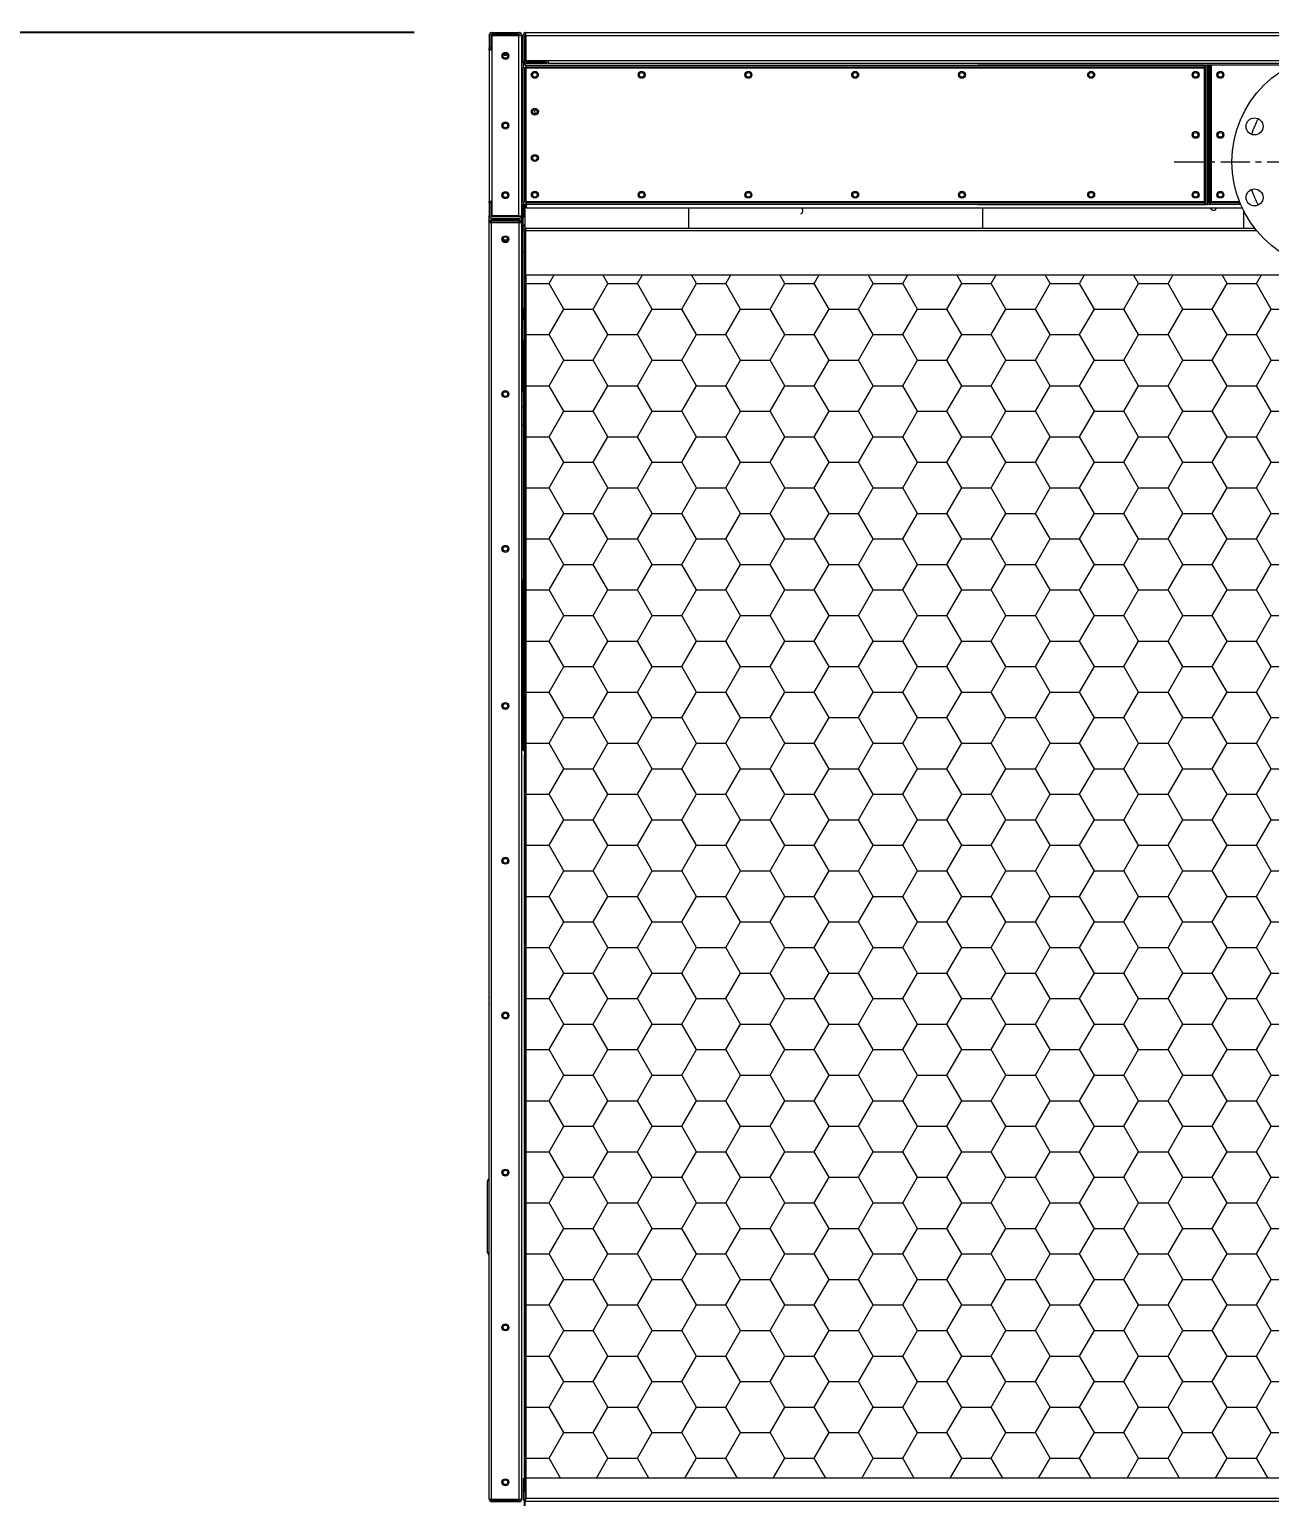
# Model space of a CAD drawing. Header units: millimetres. Extents: x 68455 to 97862, y 44247 to 65042.
# Drawn here: x 71305 to 72908, y 52331 to 54234 of the extents above; entities that cross this region are included whole.
import ezdxf

# ---------------------------------------------------------------- set-up
doc = ezdxf.new("R2010")
doc.units = ezdxf.units.MM
doc.linetypes.add('CENTER', pattern=[2, 1.25, -0.25, 0.25, -0.25])
doc.layers.add('center', color=1, linetype='CENTER')
doc.styles.get("Standard").update_dxf_attribs({"font": 'arial.ttf'})
doc.dimstyles.new('1.40', dxfattribs={"dimscale": 20, "dimtxt": 1.5, "dimasz": 1, "dimexe": 0.5, "dimexo": 0.5, "dimgap": 0.5, "dimtad": 1, "dimdec": 0, "dimzin": 0, "dimdsep": 46, "dimtxsty": 'Standard', "dimcen": 0, "dimclrd": 2, "dimclre": 2, "dimclrt": 3, "dimadec": 0, "dimazin": 0, "dimtfac": 1, "dimtdec": 0, "dimtmove": 0, "dimatfit": 0, "dimfxl": 1, "dimtolj": 1, "dimtzin": 0, "dimlwd": -1, "dimlwe": -1, "dimarcsym": 0})

# ---------------------------------------------------------------- blocks, each defined once
blk = doc.blocks.new('*D21')
at = {"color": 2, "transparency": 16777216}
for p, q in [((71899.6, 54329.4), (71899.6, 54595.5)), ((72999.6, 54376.9), (72999.6, 54595.5)), ((72019.6, 54585.5), (72879.6, 54585.5))]:
    blk.add_line(p, q, dxfattribs=at)
for points in [[(72019.6, 54605.5), (72019.6, 54565.5), (71899.6, 54585.5)], [(72879.6, 54605.5), (72879.6, 54565.5), (72999.6, 54585.5)]]:
    blk.add_solid(points, dxfattribs=at)
at = {"layer": 'Defpoints', "color": 0, "transparency": 16777216}
for p in [(72999.6, 54585.5), (72999.6, 54276.9), (71899.6, 54229.4)]:
    blk.add_point(p, dxfattribs=at)
at = {"color": 3, "lineweight": 5, "transparency": 16777216, "insert": (72449.6, 54717), "char_height": 140, "attachment_point": 5}
blk.add_mtext('\\A1;1100', dxfattribs=at)
blk = doc.blocks.new('*D23')
at = {"color": 2, "transparency": 16777216}
for p, q in [((71899.6, 54325.9), (71899.6, 54977.5)), ((74099.6, 54307.4), (74099.6, 54977.5)), ((72019.6, 54967.5), (73979.6, 54967.5))]:
    blk.add_line(p, q, dxfattribs=at)
for points in [[(72019.6, 54987.5), (72019.6, 54947.5), (71899.6, 54967.5)], [(73979.6, 54987.5), (73979.6, 54947.5), (74099.6, 54967.5)]]:
    blk.add_solid(points, dxfattribs=at)
at = {"layer": 'Defpoints', "color": 0, "transparency": 16777216}
for p in [(74099.6, 54967.5), (71899.6, 54225.9), (74099.6, 54207.4)]:
    blk.add_point(p, dxfattribs=at)
at = {"color": 3, "lineweight": 5, "transparency": 16777216, "insert": (72999.6, 55099), "char_height": 140, "attachment_point": 5}
blk.add_mtext('\\A1;2200', dxfattribs=at)
blk = doc.blocks.new('*D27')
at = {"color": 2, "transparency": 16777216}
for p, q in [((71802.7, 54229.4), (71082.7, 54229.4)), ((71092.7, 54109.4), (71092.7, 51949.4)), ((71803.1, 51829.4), (71082.7, 51829.4))]:
    blk.add_line(p, q, dxfattribs=at)
for points in [[(71072.7, 54109.4), (71112.7, 54109.4), (71092.7, 54229.4)], [(71072.7, 51949.4), (71112.7, 51949.4), (71092.7, 51829.4)]]:
    blk.add_solid(points, dxfattribs=at)
at = {"layer": 'Defpoints', "color": 0, "transparency": 16777216}
for p in [(71902.7, 54229.4), (71092.7, 51829.4), (71903.1, 51829.4)]:
    blk.add_point(p, dxfattribs=at)
at = {"color": 3, "lineweight": 5, "transparency": 16777216, "insert": (70961.2, 53029.4), "char_height": 140, "attachment_point": 5, "rotation": 90}
blk.add_mtext('\\A1;2400', dxfattribs=at)
blk = doc.blocks.new('SJMO 125_B')
at = {"lineweight": 20}
h = blk.add_hatch(dxfattribs=at)
h.set_pattern_fill('HONEY', scale=12)
h.set_pattern_definition([(0, (-236556.94, -37426.534), (57.15, 32.9955677), [38.1, -76.2]), (120, (-236556.94, -37426.534), (-57.15, 32.995568), [38.1, -76.2]), (60, (-236556.94, -37426.534), (1e-07, 65.9911357), [-76.2, 38.1])])
h.paths.add_polyline_path([(71947.1, 53916.4), (71947.1, 52361.6), (74052.1, 52361.6), (74052.1, 53916.4)])
at = {"color": 7, "lineweight": 20, "ltscale": 1.29582e-05}
blk.add_line((71899.6, 54226.3), (71899.7, 54226.3), dxfattribs=at)
at = {"color": 7, "lineweight": 20, "ltscale": 0.000222226}
for p, q in [((71899.6, 54225.9), (71899.6, 54226.3)), ((71945.6, 53302), (71945.2, 53302))]:
    blk.add_line(p, q, dxfattribs=at)
at = {"color": 7, "lineweight": 20, "ltscale": 0.009167}
for p, q in [((71899.6, 54225.9), (71899.6, 54209.4)), ((71901.6, 54225.9), (71901.6, 54209.4)), ((71899.6, 54009.4), (71899.6, 53992.9)), ((71901.6, 54009.4), (71901.6, 53992.9))]:
    blk.add_line(p, q, dxfattribs=at)
at = {"color": 7, "lineweight": 20, "ltscale": 0.000580935}
for p, q in [((71901.7, 54226.3), (71902.7, 54226.3)), ((71938.5, 54226.3), (71939.6, 54226.3)), ((71946.7, 54226.3), (71946.7, 54227.4))]:
    blk.add_line(p, q, dxfattribs=at)
at = {"color": 7, "lineweight": 20, "ltscale": 1.27401e-05}
blk.add_line((71902.7, 54229.4), (71902.7, 54229.4), dxfattribs=at)
at = {"color": 7, "lineweight": 20, "ltscale": 0.000222225}
for p, q in [((71903.1, 54229.4), (71902.7, 54229.4)), ((71945.6, 53494.4), (71945.2, 53494.4))]:
    blk.add_line(p, q, dxfattribs=at)
at = {"color": 7, "lineweight": 20, "ltscale": 0.019889}
for p, q in [((71902.7, 54226.3), (71938.5, 54226.3)), ((71938.5, 53987.4), (71902.7, 53987.4)), ((71938.5, 53985.8), (71902.7, 53985.8)), ((71902.7, 53984.3), (71938.5, 53984.3)), ((71902.7, 52334.5), (71938.5, 52334.5)), ((71902.7, 52333), (71938.5, 52333)), ((71902.7, 52331.4), (71938.5, 52331.4))]:
    blk.add_line(p, q, dxfattribs=at)
at = {"color": 7, "lineweight": 20, "ltscale": 0.0105}
blk.add_line((71902.7, 54207.4), (71902.7, 54226.3), dxfattribs=at)
at = {"color": 7, "lineweight": 20, "ltscale": 0.019444}
for p, q in [((71903.1, 54229.4), (71938.1, 54229.4)), ((71938.1, 54227.4), (71903.1, 54227.4)), ((71903.1, 54225.9), (71938.1, 54225.9)), ((71938.1, 54225.9), (71903.1, 54225.9)), ((71938.1, 53992.9), (71903.1, 53992.9)), ((71938.1, 53991.4), (71903.1, 53991.4)), ((71903.1, 53989.4), (71938.1, 53989.4))]:
    blk.add_line(p, q, dxfattribs=at)
at = {"color": 7, "lineweight": 20, "ltscale": 0.010278}
for p, q in [((71903.1, 54225.9), (71903.1, 54207.4)), ((71903.1, 54011.4), (71903.1, 53992.9)), ((71903.1, 54011.4), (71903.1, 53992.9))]:
    blk.add_line(p, q, dxfattribs=at)
at = {"color": 7, "lineweight": 20, "ltscale": 0.000221428}
blk.add_line((71938.5, 54229.4), (71938.1, 54229.4), dxfattribs=at)
at = {"color": 7, "lineweight": 20, "ltscale": 0.001944}
for p, q in [((71938.1, 54225.9), (71941.6, 54225.9)), ((71947.1, 54225.9), (71947.1, 54229.4)), ((71903.1, 54207.4), (71899.6, 54207.4)), ((71975.6, 54192.9), (71975.6, 54189.4)), ((71943.6, 54187.4), (71943.6, 54183.9)), ((71947.1, 54187.4), (71943.6, 54187.4)), ((71947.1, 54183.9), (71943.6, 54183.9)), ((71903.1, 54011.4), (71899.6, 54011.4)), ((71943.6, 54010.9), (71943.6, 54007.4)), ((71947.1, 54007.4), (71943.6, 54007.4)), ((71938.1, 53992.9), (71941.6, 53992.9))]:
    blk.add_line(p, q, dxfattribs=at)
at = {"color": 7, "lineweight": 20, "ltscale": 0.129444}
for p, q in [((71938.1, 53992.9), (71938.1, 54225.9)), ((71941.6, 53992.9), (71941.6, 54225.9))]:
    blk.add_line(p, q, dxfattribs=at)
at = {"color": 7, "lineweight": 20, "ltscale": 0.000833333}
for p, q in [((71939.6, 54225.9), (71938.1, 54225.9)), ((71901.6, 54207.4), (71903.1, 54207.4)), ((71947.1, 54183.9), (71945.6, 54183.9)), ((71947.1, 54183.9), (71947.1, 54185.4)), ((72824.1, 54187.4), (72825.6, 54187.4)), ((72833.1, 54187.4), (72831.6, 54187.4)), ((71947.1, 54010.9), (71945.6, 54010.9)), ((71947.1, 54010.9), (71947.1, 54009.4)), ((72824.1, 54007.4), (72825.6, 54007.4)), ((72833.1, 54010.9), (72831.6, 54010.9)), ((72833.1, 54010.9), (72833.1, 54009.4))]:
    blk.add_line(p, q, dxfattribs=at)
at = {"color": 7, "lineweight": 20, "ltscale": 0.000222222}
blk.add_line((71938.5, 54225.9), (71938.5, 54226.3), dxfattribs=at)
at = {"color": 7, "lineweight": 20, "ltscale": 0.000199669}
blk.add_line((71943.6, 54225.9), (71943.6, 54226.3), dxfattribs=at)
at = {"color": 7, "lineweight": 20, "ltscale": 0.018333}
for p, q in [((71943.6, 54192.9), (71943.6, 54225.9)), ((71945.6, 54192.9), (71945.6, 54225.9)), ((71947.1, 54225.9), (71947.1, 54192.9))]:
    blk.add_line(p, q, dxfattribs=at)
at = {"color": 7, "lineweight": 20, "ltscale": 0.000221699}
blk.add_line((71946.7, 54229.4), (71947.1, 54229.4), dxfattribs=at)
at = {"color": 7, "lineweight": 20, "ltscale": 1.29896e-05}
blk.add_line((71946.7, 54229.4), (71946.7, 54229.4), dxfattribs=at)
at = {"color": 7, "lineweight": 20, "ltscale": 0.019359}
blk.add_line((71946.7, 54191.5), (71946.7, 54226.3), dxfattribs=at)
at = {"color": 7, "lineweight": 20, "ltscale": 0.000222221}
blk.add_line((71946.7, 54226.3), (71947.1, 54226.3), dxfattribs=at)
at = {"color": 7, "lineweight": 20}
for p, q in [((71947.1, 54229.4), (72995.1, 54229.4)), ((71947.1, 54225.9), (72995.1, 54225.9)), ((72948.9, 54192.9), (71975.6, 54192.9)), ((72940.7, 54189.4), (71975.6, 54189.4)), ((72873, 54002.8), (71947.6, 54002.8)), ((71899.6, 52334.5), (71899.6, 53984.3)), ((71902.7, 52334.5), (71902.7, 53984.3)), ((71938.5, 52334.5), (71938.5, 53984.3)), ((71941.6, 52334.5), (71941.6, 53984.3)), ((71945.6, 52344.4), (71945.6, 53972.9)), ((72889.2, 53976.4), (71947.1, 53976.4)), ((72891.7, 53973.2), (71947.1, 53973.2)), ((71947.1, 53916.6), (74052.1, 53916.6)), ((71947.1, 53916.4), (74052.1, 53916.4)), ((71945.2, 52361.4), (71945.2, 53296.6)), ((74052.1, 52361.6), (71947.1, 52361.6)), ((74052.1, 52335.2), (71947.1, 52335.2)), ((74052.1, 52331.4), (71947.1, 52331.4))]:
    blk.add_line(p, q, dxfattribs=at)
at = {"color": 7, "lineweight": 20, "ltscale": 0.001111}
for p, q in [((71899.6, 54207.4), (71899.6, 54209.4)), ((71901.6, 54209.4), (71899.6, 54209.4)), ((71901.6, 54207.4), (71899.6, 54207.4)), ((71945.6, 54183.9), (71943.6, 54183.9)), ((71947.1, 54187.4), (71947.1, 54185.4)), ((71973.6, 54191.4), (71973.6, 54189.4)), ((72827.6, 54187.4), (72825.6, 54187.4)), ((72829.6, 54187.4), (72827.6, 54187.4)), ((72829.6, 54183.9), (72827.6, 54183.9)), ((72831.6, 54187.4), (72829.6, 54187.4)), ((72827.6, 54162.4), (72829.6, 54162.4)), ((72829.6, 54160.4), (72827.6, 54160.4)), ((72827.6, 54034.4), (72829.6, 54034.4)), ((72829.6, 54032.4), (72827.6, 54032.4)), ((71901.6, 54009.4), (71899.6, 54009.4)), ((71943.6, 54010.9), (71945.6, 54010.9)), ((71947.1, 54009.4), (71947.1, 54007.4)), ((72825.6, 54007.4), (72827.6, 54007.4)), ((72829.6, 54010.9), (72827.6, 54010.9)), ((72829.6, 54009.4), (72831.6, 54009.4)), ((72831.6, 54009.4), (72831.6, 54007.4)), ((71943.6, 53946.4), (71945.6, 53946.4)), ((71943.6, 53831.4), (71945.6, 53831.4)), ((71899.6, 52745.9), (71897.6, 52745.9)), ((71899.6, 52652.9), (71897.6, 52652.9)), ((71943.6, 52361.4), (71945.6, 52361.4))]:
    blk.add_line(p, q, dxfattribs=at)
at = {"color": 7, "lineweight": 20, "ltscale": 0.108889}
for p, q in [((71899.6, 54207.4), (71899.6, 54011.4)), ((71899.6, 54207.4), (71899.6, 54011.4)), ((71903.1, 54207.4), (71903.1, 54011.4))]:
    blk.add_line(p, q, dxfattribs=at)
at = {"color": 7, "lineweight": 20, "ltscale": 0.001311}
blk.add_line((71943.6, 54190.5), (71943.6, 54192.9), dxfattribs=at)
at = {"color": 7, "lineweight": 20, "ltscale": 0.015833}
blk.add_line((71975.6, 54192.9), (71947.1, 54192.9), dxfattribs=at)
at = {"color": 7, "lineweight": 20, "ltscale": 0.00052914}
blk.add_line((71944.6, 54190.5), (71943.6, 54190.5), dxfattribs=at)
at = {"color": 7, "lineweight": 20, "ltscale": 0.000834036}
blk.add_line((71943.6, 54188.9), (71943.6, 54187.4), dxfattribs=at)
at = {"color": 7, "lineweight": 20, "ltscale": 0.000246913}
blk.add_line((71943.6, 54188.9), (71944.1, 54188.9), dxfattribs=at)
at = {"color": 7, "lineweight": 20, "ltscale": 0.096111}
for p, q in [((71943.6, 54010.9), (71943.6, 54183.9)), ((71945.6, 54010.9), (71945.6, 54183.9)), ((71947.1, 54183.9), (71947.1, 54010.9))]:
    blk.add_line(p, q, dxfattribs=at)
at = {"color": 7, "lineweight": 20, "ltscale": 0.000215537}
blk.add_line((71945.2, 54187.4), (71945.2, 54187.8), dxfattribs=at)
at = {"color": 7, "lineweight": 20, "ltscale": 0.001124}
for p, q in [((71946.7, 54187.4), (71946.7, 54189.4)), ((71902.7, 53987.4), (71902.7, 53989.4)), ((71938.5, 53987.4), (71938.5, 53989.4))]:
    blk.add_line(p, q, dxfattribs=at)
at = {"color": 7, "lineweight": 20, "ltscale": 0.014722}
for p, q in [((71973.6, 54191.4), (71947.1, 54191.4)), ((71973.6, 54189.4), (71947.1, 54189.4)), ((71943.6, 53946.4), (71943.6, 53972.9)), ((71945.6, 53946.4), (71945.6, 53972.9)), ((71943.6, 53831.4), (71943.6, 53857.9)), ((71943.6, 52361.4), (71943.6, 52334.9)), ((71945.6, 52361.4), (71945.6, 52334.9))]:
    blk.add_line(p, q, dxfattribs=at)
at = {"color": 7, "lineweight": 20, "ltscale": 0.319444}
for p, q in [((71947.1, 54187.4), (72824.1, 54187.4)), ((71947.1, 54185.4), (72824.1, 54185.4)), ((71947.1, 54183.9), (72824.1, 54183.9)), ((72824.1, 54010.9), (71947.1, 54010.9)), ((72824.1, 54009.4), (71947.1, 54009.4)), ((72824.1, 54007.4), (71947.1, 54007.4))]:
    blk.add_line(p, q, dxfattribs=at)
at = {"color": 7, "lineweight": 20, "ltscale": 0.001112}
blk.add_line((71973.6, 54190.5), (71975.6, 54190.5), dxfattribs=at)
at = {"color": 7, "lineweight": 20, "ltscale": 0.162778}
for p, q in [((72824.1, 54187.4), (72531.1, 54187.4)), ((72531.1, 54007.4), (72824.1, 54007.4))]:
    blk.add_line(p, q, dxfattribs=at)
at = {"color": 7, "lineweight": 20, "ltscale": 0.1}
for p, q in [((72824.1, 54007.4), (72824.1, 54187.4)), ((72825.6, 54187.4), (72825.6, 54007.4)), ((72827.6, 54187.4), (72827.6, 54007.4))]:
    blk.add_line(p, q, dxfattribs=at)
at = {"color": 7, "lineweight": 20, "ltscale": 0.098889}
for p, q in [((72829.6, 54009.4), (72829.6, 54187.4)), ((72831.6, 54009.4), (72831.6, 54187.4))]:
    blk.add_line(p, q, dxfattribs=at)
at = {"color": 7, "lineweight": 20, "ltscale": 0.057474}
blk.add_line((72936.6, 54187.4), (72833.1, 54187.4), dxfattribs=at)
at = {"color": 7, "lineweight": 20, "ltscale": 0.098056}
blk.add_line((72833.1, 54010.9), (72833.1, 54187.4), dxfattribs=at)
at = {"color": 7, "lineweight": 20, "ltscale": 0.00111}
blk.add_line((71899.6, 54009.4), (71899.6, 54011.4), dxfattribs=at)
at = {"color": 7, "lineweight": 20, "ltscale": 0.011081}
blk.add_line((71902.7, 53991.5), (71902.7, 54011.4), dxfattribs=at)
at = {"color": 7, "lineweight": 20, "ltscale": 0.00475}
for p, q in [((71943.6, 53998.9), (71943.6, 54007.4)), ((71945.2, 53998.9), (71945.2, 54007.4))]:
    blk.add_line(p, q, dxfattribs=at)
at = {"color": 7, "lineweight": 20, "ltscale": 0.005502}
blk.add_line((71945.2, 53997.5), (71945.2, 54007.4), dxfattribs=at)
at = {"color": 7, "lineweight": 20, "ltscale": 0.01741}
blk.add_line((71945.6, 54007.4), (71945.6, 53976.1), dxfattribs=at)
at = {"color": 7, "lineweight": 20, "ltscale": 0.002559}
blk.add_line((71947.6, 54002.8), (71947.6, 54007.4), dxfattribs=at)
at = {"color": 7, "lineweight": 20, "ltscale": 0.014663}
for p, q in [((72157.6, 53976.4), (72157.6, 54002.8)), ((72157.6, 53976.4), (72157.6, 54002.8)), ((72537.6, 53976.4), (72537.6, 54002.8)), ((72537.6, 53976.4), (72537.6, 54002.8))]:
    blk.add_line(p, q, dxfattribs=at)
at = {"color": 7, "lineweight": 20, "ltscale": 0.002222}
blk.add_line((72831.6, 54007.4), (72827.6, 54007.4), dxfattribs=at)
at = {"color": 7, "lineweight": 20, "ltscale": 0.021344}
blk.add_line((72870, 54009.4), (72831.6, 54009.4), dxfattribs=at)
at = {"color": 7, "lineweight": 20, "ltscale": 0.021809}
blk.add_line((72870.9, 54007.4), (72831.6, 54007.4), dxfattribs=at)
at = {"color": 7, "lineweight": 20, "ltscale": 0.020175}
blk.add_line((72869.4, 54010.9), (72833.1, 54010.9), dxfattribs=at)
at = {"color": 7, "lineweight": 20, "ltscale": 0.004778}
blk.add_line((71899.6, 53984.3), (71899.6, 53992.9), dxfattribs=at)
at = {"color": 7, "lineweight": 20, "ltscale": 0.001722}
for p, q in [((71899.6, 53984.3), (71902.7, 53984.3)), ((71938.5, 53984.3), (71941.6, 53984.3)), ((71899.6, 52334.5), (71902.7, 52334.5)), ((71938.5, 52334.5), (71941.6, 52334.5))]:
    blk.add_line(p, q, dxfattribs=at)
at = {"color": 7, "lineweight": 20, "ltscale": 0.000888889}
for p, q in [((71902.7, 53987.4), (71902.7, 53985.8)), ((71943.6, 53998.9), (71945.2, 53998.9)), ((71945.2, 53997.5), (71943.6, 53997.5)), ((71943.6, 53500.2), (71945.2, 53500.2)), ((71943.6, 53494.4), (71945.2, 53494.4)), ((71943.6, 53302), (71945.2, 53302)), ((71902.7, 52333), (71902.7, 52331.4))]:
    blk.add_line(p, q, dxfattribs=at)
at = {"color": 7, "lineweight": 20, "ltscale": 0.000832916}
blk.add_line((71902.7, 53984.3), (71902.7, 53985.8), dxfattribs=at)
at = {"color": 7, "lineweight": 20, "ltscale": 0.000803156}
blk.add_line((71938.5, 53991.5), (71938.5, 53992.9), dxfattribs=at)
at = {"color": 7, "lineweight": 20, "ltscale": 0.000832909}
blk.add_line((71938.5, 53984.3), (71938.5, 53985.8), dxfattribs=at)
at = {"color": 7, "lineweight": 20, "ltscale": 0.004715}
blk.add_line((71941.6, 53984.4), (71941.6, 53992.8), dxfattribs=at)
at = {"color": 7, "lineweight": 20, "ltscale": 0.000752265}
blk.add_line((71943.6, 53997.5), (71943.6, 53998.9), dxfattribs=at)
at = {"color": 7, "lineweight": 20, "ltscale": 0.002525}
blk.add_line((71943.6, 53993), (71943.6, 53997.5), dxfattribs=at)
at = {"color": 7, "lineweight": 20, "ltscale": 2.07567e-05}
blk.add_line((71943.6, 53992.9), (71943.6, 53992.9), dxfattribs=at)
at = {"color": 7, "lineweight": 20, "ltscale": 0.00129}
blk.add_line((71943.6, 53990.5), (71943.6, 53992.9), dxfattribs=at)
at = {"color": 7, "lineweight": 20, "ltscale": 0.000131843}
blk.add_line((71943.6, 53990.3), (71943.6, 53990.5), dxfattribs=at)
at = {"color": 7, "lineweight": 20, "ltscale": 0.006369}
blk.add_line((71943.6, 53978.8), (71943.6, 53990.3), dxfattribs=at)
at = {"color": 7, "lineweight": 20, "ltscale": 0.00105}
blk.add_line((71945.2, 53995.6), (71945.2, 53997.5), dxfattribs=at)
at = {"color": 7, "lineweight": 20, "ltscale": 0.012751}
blk.add_line((72874.6, 53999.4), (72874.6, 53976.4), dxfattribs=at)
at = {"color": 7, "lineweight": 20, "ltscale": 0.000273715}
blk.add_line((71943.6, 53978.3), (71943.6, 53978.8), dxfattribs=at)
at = {"color": 7, "lineweight": 20, "ltscale": 2.4256e-05}
blk.add_line((71943.7, 53978.8), (71943.6, 53978.8), dxfattribs=at)
at = {"color": 7, "lineweight": 20, "ltscale": 0.002982}
blk.add_line((71943.6, 53973), (71943.6, 53978.3), dxfattribs=at)
at = {"color": 7, "lineweight": 20, "ltscale": 0.001775}
blk.add_line((71947.1, 53976.4), (71947.1, 53973.2), dxfattribs=at)
at = {"color": 7, "lineweight": 20, "ltscale": 0.031462}
blk.add_line((71947.1, 53916.6), (71947.1, 53973.2), dxfattribs=at)
at = {"color": 7, "lineweight": 20, "ltscale": 0.000186724}
blk.add_line((71918.8, 53958.3), (71918.9, 53958.6), dxfattribs=at)
at = {"color": 7, "lineweight": 20, "ltscale": 0.000203034}
blk.add_line((71918.9, 53958.6), (71918.9, 53958.2), dxfattribs=at)
at = {"color": 7, "lineweight": 20, "ltscale": 0.000276167}
blk.add_line((71919.1, 53958.2), (71918.9, 53958.6), dxfattribs=at)
at = {"color": 7, "lineweight": 20, "ltscale": 0.000420363}
blk.add_line((71920.1, 53957.9), (71920.4, 53958.6), dxfattribs=at)
at = {"color": 7, "lineweight": 20, "ltscale": 0.000233256}
for p, q in [((71920.4, 53958.6), (71920.4, 53958.2)), ((71921.9, 53958.6), (71921.9, 53958.2))]:
    blk.add_line(p, q, dxfattribs=at)
at = {"color": 7, "lineweight": 20, "ltscale": 0.000434793}
blk.add_line((71920.7, 53957.9), (71920.4, 53958.6), dxfattribs=at)
at = {"color": 7, "lineweight": 20, "ltscale": 0.000156442}
blk.add_line((71920.4, 53958.2), (71920.4, 53957.9), dxfattribs=at)
at = {"color": 7, "lineweight": 20, "ltscale": 0.000377156}
blk.add_line((71921.6, 53958), (71921.9, 53958.6), dxfattribs=at)
at = {"color": 7, "lineweight": 20, "ltscale": 0.000277928}
blk.add_line((71922.1, 53958.2), (71921.9, 53958.6), dxfattribs=at)
at = {"color": 7, "lineweight": 20, "ltscale": 5.59925e-05}
blk.add_line((71921.9, 53958.2), (71921.9, 53958.1), dxfattribs=at)
at = {"color": 7, "lineweight": 20, "ltscale": 0.04217}
blk.add_line((71943.6, 53870.5), (71943.6, 53946.4), dxfattribs=at)
at = {"color": 7, "lineweight": 20, "ltscale": 9.68397e-05}
blk.add_line((71947.1, 53916.4), (71947.1, 53916.6), dxfattribs=at)
at = {"color": 0, "lineweight": 20}
blk.add_line((71947.1, 53916.5), (71947.1, 52361.6), dxfattribs=at)
at = {"color": 7, "lineweight": 20, "ltscale": 0.006964}
blk.add_line((71943.6, 53858), (71943.6, 53870.5), dxfattribs=at)
at = {"color": 7, "lineweight": 20, "ltscale": 0.005363}
blk.add_line((71945.2, 53860.8), (71945.2, 53870.5), dxfattribs=at)
at = {"color": 7, "lineweight": 20, "ltscale": 0.036024}
blk.add_line((71943.6, 53766.6), (71943.6, 53831.4), dxfattribs=at)
at = {"color": 7, "lineweight": 20, "ltscale": 0.035276}
blk.add_line((71945.2, 53767.9), (71945.2, 53831.4), dxfattribs=at)
at = {"color": 7, "lineweight": 20, "ltscale": 0.006334}
blk.add_line((71945.2, 53767.9), (71945.2, 53779.3), dxfattribs=at)
at = {"color": 7, "lineweight": 20, "ltscale": 0.000731004}
blk.add_line((71943.6, 53765.2), (71943.6, 53766.6), dxfattribs=at)
at = {"color": 7, "lineweight": 20, "ltscale": 0.00017628}
blk.add_line((71943.9, 53766.6), (71943.6, 53766.6), dxfattribs=at)
at = {"color": 7, "lineweight": 20, "ltscale": 1.74606e-05}
blk.add_line((71943.6, 53765.2), (71943.7, 53765.2), dxfattribs=at)
at = {"color": 7, "lineweight": 20, "ltscale": 0.000223352}
blk.add_line((71943.6, 53764.8), (71943.6, 53765.2), dxfattribs=at)
at = {"color": 7, "lineweight": 20, "ltscale": 0.01039}
blk.add_line((71943.6, 53764.8), (71943.6, 53746.1), dxfattribs=at)
at = {"color": 7, "lineweight": 20, "ltscale": 8.67479e-05}
blk.add_line((71943.8, 53746.1), (71943.6, 53746.1), dxfattribs=at)
at = {"color": 7, "lineweight": 20, "ltscale": 0.000476887}
blk.add_line((71943.6, 53745.2), (71943.6, 53746.1), dxfattribs=at)
at = {"color": 7, "lineweight": 20, "ltscale": 0.012327}
blk.add_line((71943.6, 53745.2), (71943.6, 53723), dxfattribs=at)
at = {"color": 7, "lineweight": 20, "ltscale": 0.000113935}
blk.add_line((71943.8, 53723), (71943.6, 53723), dxfattribs=at)
at = {"color": 7, "lineweight": 20, "ltscale": 0.00053317}
blk.add_line((71943.6, 53722.1), (71943.6, 53723), dxfattribs=at)
at = {"color": 7, "lineweight": 20, "ltscale": 0.110303}
blk.add_line((71943.6, 53722.1), (71943.6, 53523.5), dxfattribs=at)
at = {"color": 7, "lineweight": 20, "ltscale": 0.012962}
for p, q in [((71943.6, 53500.2), (71943.6, 53523.5)), ((71945.2, 53500.2), (71945.2, 53523.5))]:
    blk.add_line(p, q, dxfattribs=at)
at = {"color": 7, "lineweight": 20, "ltscale": 0.003218}
for p, q in [((71943.6, 53494.4), (71943.6, 53500.2)), ((71945.2, 53494.4), (71945.2, 53500.2))]:
    blk.add_line(p, q, dxfattribs=at)
at = {"color": 7, "lineweight": 20, "ltscale": 0.106889}
for p, q in [((71943.6, 53302), (71943.6, 53494.4)), ((71945.2, 53302), (71945.2, 53494.4))]:
    blk.add_line(p, q, dxfattribs=at)
at = {"color": 7, "lineweight": 20, "ltscale": 1.15847e-05}
blk.add_line((71945.2, 53296.9), (71945.3, 53296.9), dxfattribs=at)
at = {"color": 7, "lineweight": 20, "ltscale": 0.000158442}
blk.add_line((71945.2, 53296.9), (71945.2, 53296.6), dxfattribs=at)
at = {"color": 7, "lineweight": 20, "ltscale": 0.051667}
blk.add_line((71897.6, 52652.9), (71897.6, 52745.9), dxfattribs=at)
at = {"color": 7, "lineweight": 20, "ltscale": 0.01465}
blk.add_line((71947.1, 52361.6), (71947.1, 52335.2), dxfattribs=at)
at = {"color": 7, "lineweight": 20, "ltscale": 0.000833332}
blk.add_line((71902.7, 52333), (71902.7, 52334.5), dxfattribs=at)
at = {"color": 7, "lineweight": 20, "ltscale": 0.000833758}
blk.add_line((71938.5, 52333), (71938.5, 52334.5), dxfattribs=at)
at = {"color": 7, "lineweight": 20, "ltscale": 0.003366}
blk.add_line((71945.2, 52325.9), (71945.2, 52332), dxfattribs=at)
at = {"color": 7, "lineweight": 20, "ltscale": 0.000833329}
blk.add_line((71947.1, 52344.4), (71945.6, 52344.4), dxfattribs=at)
at = {"color": 7, "lineweight": 20, "ltscale": 1.45811e-05}
blk.add_line((71945.6, 52334.9), (71945.6, 52334.9), dxfattribs=at)
at = {"color": 7, "lineweight": 20, "ltscale": 0.003243}
blk.add_line((71945.6, 52331.7), (71945.6, 52325.9), dxfattribs=at)
at = {"color": 7, "lineweight": 20, "ltscale": 0.002114}
blk.add_line((71947.1, 52331.4), (71947.1, 52335.2), dxfattribs=at)
at = {"color": 0, "lineweight": 20}
blk.add_lwpolyline([(71947.1, 53916.4), (74052.1, 53916.4), (74052.1, 52361.6), (71947.1, 52361.6)], close=True, dxfattribs=at)
at = {"color": 7, "lineweight": 20}
for centre, radius in [((71920.6, 54199.4), 4.5), ((71920.6, 54199.4), 3), ((72999.6, 54062.4), 140), ((71958.6, 54174.9), 4.5), ((71958.6, 54174.9), 3), ((72096.6, 54174.9), 4.5), ((72096.6, 54174.9), 3), ((72234.6, 54174.9), 4.5), ((72234.6, 54174.9), 3), ((72372.6, 54174.9), 4.5), ((72372.6, 54174.9), 3), ((72510.6, 54174.9), 4.5), ((72510.6, 54174.9), 3), ((72677.6, 54174.9), 4.5), ((72677.6, 54174.9), 3), ((72812.6, 54174.9), 4.5), ((72812.6, 54174.9), 3), ((72844.6, 54174.9), 4.5), ((72844.6, 54174.9), 3), ((71958.6, 54127.4), 4.5), ((71958.6, 54127.4), 3), ((72888.8, 54108.3), 11), ((71920.6, 54109.4), 4.5), ((71920.6, 54109.4), 3), ((72812.6, 54097.4), 4.5), ((72812.6, 54097.4), 3), ((72844.6, 54097.4), 4.5), ((72844.6, 54097.4), 3), ((71958.6, 54067.4), 4.5), ((71958.6, 54067.4), 3), ((71920.6, 54019.4), 4.5), ((71920.6, 54019.4), 3), ((71958.6, 54019.9), 4.5), ((71958.6, 54019.9), 3), ((72096.6, 54019.9), 4.5), ((72096.6, 54019.9), 3), ((72234.6, 54019.9), 4.5), ((72234.6, 54019.9), 3), ((72372.6, 54019.9), 4.5), ((72372.6, 54019.9), 3), ((72510.6, 54019.9), 4.5), ((72510.6, 54019.9), 3), ((72677.6, 54019.9), 4.5), ((72677.6, 54019.9), 3), ((72812.6, 54019.9), 4.5), ((72812.6, 54019.9), 3), ((72844.6, 54019.9), 4.5), ((72844.6, 54019.9), 3), ((72888.8, 54016.5), 11), ((71920.6, 53962.4), 4.5), ((71920.6, 53962.4), 3), ((71920.6, 53762.4), 4.5), ((71920.6, 53762.4), 3), ((71920.6, 53562.4), 4.5), ((71920.6, 53562.4), 3), ((71920.6, 53359.4), 4.5), ((71920.6, 53359.4), 3), ((71920.6, 53159.4), 4.5), ((71920.6, 53159.4), 3), ((71920.6, 52959.4), 4.5), ((71920.6, 52959.4), 3), ((71920.6, 52756.4), 4.5), ((71920.6, 52756.4), 3), ((71920.6, 52356.4), 4.5), ((71920.6, 52356.4), 3)]:
    blk.add_circle(centre, radius, dxfattribs=at)
at = {"color": 7, "lineweight": 13}
for radius in [4.5, 3]:
    blk.add_circle((71920.6, 52556.4), radius, dxfattribs=at)
at = {"color": 7, "lineweight": 20}
for centre, radius, start, end in [((71902.7, 54226.3), 3.1, 90, 180), ((71903.1, 54225.9), 3.5, 90, 180), ((71903.1, 54225.9), 1.5, 90, 180), ((71938.1, 54225.9), 3.5, 0, 90), ((71938.1, 54225.9), 1.5, 0, 90), ((71938.5, 54226.3), 3.1, 0, 90), ((71946.7, 54226.3), 3.1, 90, 180), ((71947.1, 54225.9), 3.5, 90, 180), ((71947.1, 54225.9), 1.5, 90, 180), ((71920.6, 54204.4), 4.5, 233.6639, 306.3361), ((71920.6, 54204.4), 3, 236.4427, 303.5573), ((71947.1, 54192.9), 3.5, 180, 270), ((71947.1, 54192.9), 1.5, 180, 270), ((71946.7, 54190.5), 3.1, 180, 270), ((71943.5, 54190.7), 1.84, 274.087, 286.8272), ((71946.7, 54190.5), 1.5, 204.5213, 270), ((71946.7, 54192.5), 3.1, 246.3517, 270), ((71947.1, 54183.9), 3.5, 90, 90.3799), ((71961.1, 54127.4), 3, 114.6267, 245.3767), ((72999.6, 54062.4), 120, 152.2464, 162.7543), ((72999.6, 54062.4), 120, 197.2462, 207.7541), ((72300.4, 53999.2), 4.5, 298.581, 52.7216), ((72835.6, 54004.4), 4.5, 201.0062, 338.9938), ((71903.1, 53992.9), 3.5, 180, 270), ((71902.7, 53984.3), 3.1, 90, 180), ((71902.7, 53984.3), 1.5, 90, 180), ((71903.1, 53992.9), 1.5, 180, 270), ((71938.1, 53992.9), 1.5, 270, 0), ((71938.1, 53992.9), 3.5, 270, 0), ((71938.5, 53984.3), 3.1, 0, 90), ((71938.5, 53984.3), 1.5, 0, 90), ((71946.7, 53992.9), 3.1, 110.7836, 180), ((71947.1, 53972.9), 3.5, 90, 180), ((71947.1, 53972.9), 1.5, 90, 180), ((71920.6, 53964.4), 3, 199.5009, 340.5288), ((71920.6, 53964.4), 4.5, 237.9108, 302.1653), ((71947.1, 53857.9), 3.5, 115.3797, 180), ((71946.7, 53765.2), 3.1, 110.7836, 180), ((71948.3, 53296.9), 3.1, 150.6411, 180), ((71902.7, 52982.5), 3.1, 180, 180.2201), ((71902.7, 52974.3), 3.1, 179.7551, 180), ((71901.1, 52745.9), 3.5, 115.337, 180), ((71901.1, 52652.9), 3.5, 180, 244.663), ((71902.7, 52483.5), 3.1, 180, 180.2449), ((71902.7, 52475.3), 3.1, 179.7551, 180), ((71902.7, 52334.5), 3.1, 180, 270), ((71902.7, 52334.5), 1.5, 180, 270), ((71938.5, 52334.5), 1.5, 270, 0), ((71938.5, 52334.5), 3.1, 270, 0), ((71947.1, 52334.9), 3.5, 180, 270), ((71947.1, 52334.9), 1.5, 180, 270)]:
    blk.add_arc(centre, radius, start, end, dxfattribs=at)
for centre, major_axis, ratio, start_param, end_param in [((71946.7, 53992.9), (3.1, 0), 0.99919, 1.933538, 3.141593), ((71946.7, 53990.5), (3.1, 0), 0.99919, 1.933538, 3.141593), ((71946.7, 53990.3), (3.1, 0), 0.979986, 1.933538, 3.141593), ((71946.7, 53978.8), (3.1, 0), 0.979986, 1.933538, 3.141593), ((71946.7, 53978.3), (3.1, 0), 0.955301, 1.933538, 3.141593), ((71946.7, 53870.5), (3.1, 0), 0.932158, 1.934193, 3.141593), ((71946.7, 53870.5), (1.5, 0), 0.932158, 2.395795, 3.141593), ((71946.7, 53781), (1.5, 0), 0.637094, 2.394007, 3.141593), ((71946.7, 53779.3), (3.1, 0), 0.418708, 1.933538, 2.075869), ((71946.7, 53779.3), (1.5, 0), 0.418708, 2.394006, 3.141593), ((71946.7, 53764.8), (-3.1, 0), 0.918237, 5.075131, 6.283185), ((71946.7, 53746.1), (-3.1, 0), 0.918237, 5.075131, 6.283185), ((71946.7, 53745.2), (-3.1, 0), 0.885841, 5.07513, 6.283185), ((71946.7, 53723), (-3.1, 0), 0.885841, 5.07513, 6.283185), ((71946.7, 53722.1), (-3.1, 0), 0.867359, 5.07513, 6.283185), ((71946.7, 53523.5), (-3.1, 0), 0.867359, 5.07513, 6.283185), ((71946.7, 53523.5), (-1.5, 0), 0.867359, 5.5356, 6.283185), ((71948.3, 53296.6), (3.1, 0), 0.798636, 2.627964, 3.141593)]:
    blk.add_ellipse(centre, major_axis=major_axis, ratio=ratio, start_param=start_param, end_param=end_param, dxfattribs=at)
at = {"layer": 'center', "lineweight": 20, "ltscale": 30}
blk.add_line((72785.1, 54062.4), (73214.1, 54062.4), dxfattribs=at)

msp = doc.modelspace()

# ---------------------------------------------------------------- block references
msp.add_blockref('SJMO 125_B', (0, 0))

# ---------------------------------------------------------------- dimensions: what is measured, and where the dimension line sits
at = {"lineweight": 5}
for base, p1, p2, picture, middle in [((74099.6, 54967.5), (71899.6, 54225.9), (74099.6, 54207.4), '*D23', (72999.6, 55099)), ((72999.6, 54585.5), (71899.6, 54229.4), (72999.6, 54276.9), '*D21', (72449.6, 54717))]:
    dim = msp.add_linear_dim(base=base, p1=p1, p2=p2, dimstyle='1.40', override={"dimtxt": 7, "dimasz": 6, "dimexo": 5, "dimgap": 3}, dxfattribs=at)
    dim.commit()
    dim.dimension.update_dxf_attribs({"geometry": picture, "text_midpoint": middle})
dim = msp.add_linear_dim(base=(71092.7, 51829.4), p1=(71902.7, 54229.4), p2=(71903.1, 51829.4), angle=90, dimstyle='1.40', override={"dimtxt": 7, "dimasz": 6, "dimexo": 5, "dimgap": 3}, dxfattribs=at)
dim.commit()
dim.dimension.update_dxf_attribs({"geometry": '*D27', "text_midpoint": (70961.2, 53029.4)})

doc.saveas('drawing.dxf')
